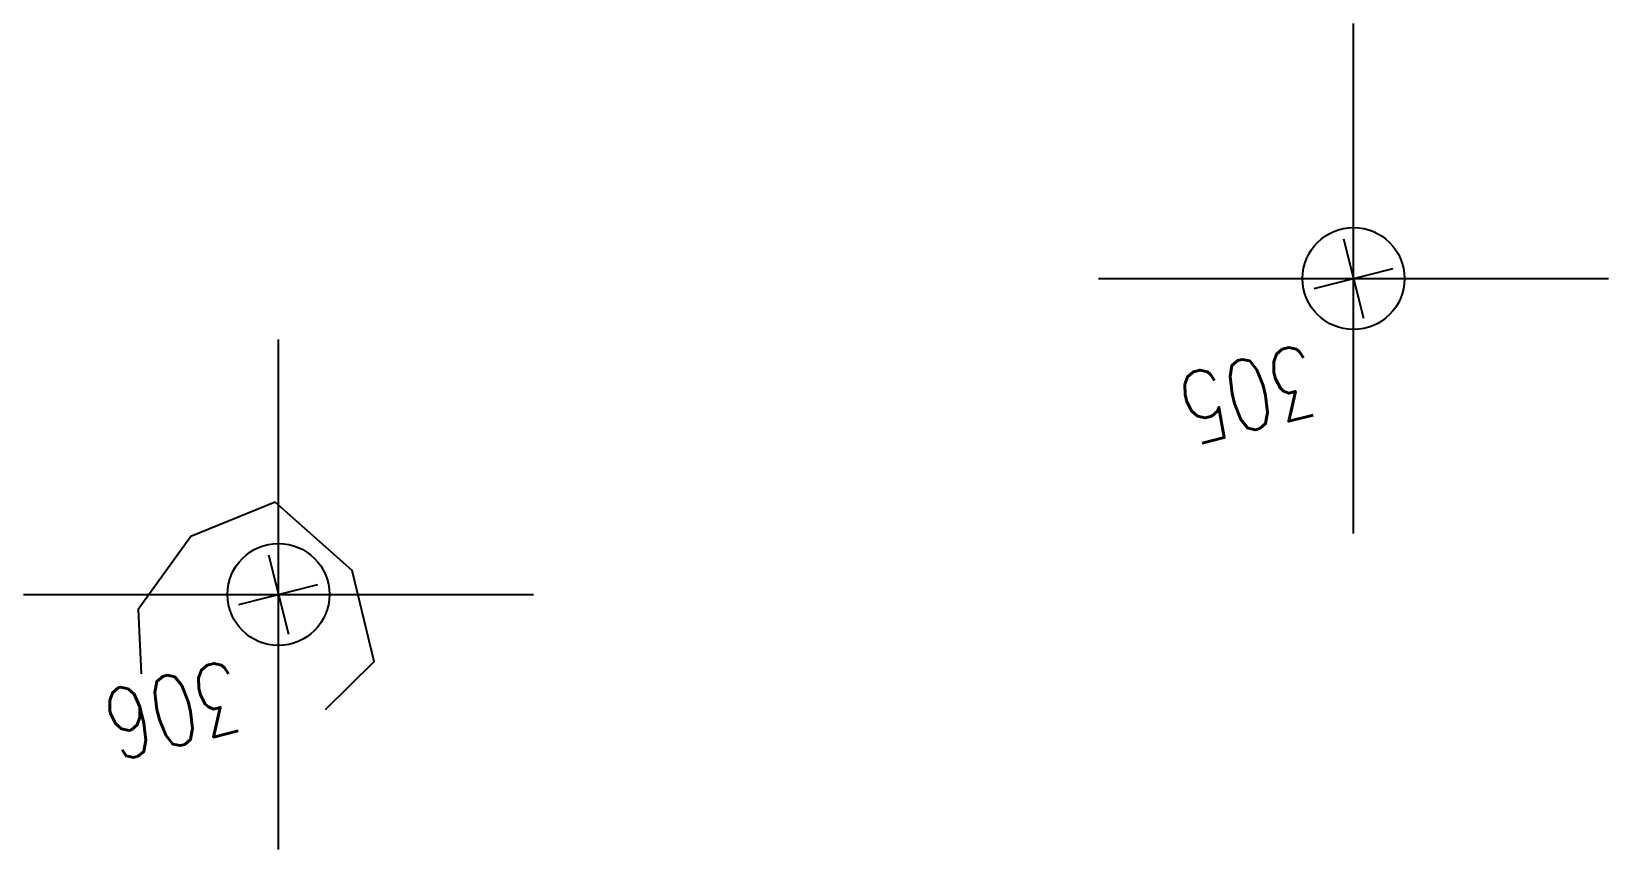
# Model space of a CAD drawing. Header units: metres. Extents: x 4462704 to 4462784, y 5794007 to 5794138.
# Drawn here: x 4462754.366 to 4462755.905, y 5794035.384 to 5794036.178 of the extents above; entities that cross this region are included whole.
import ezdxf
from ezdxf.enums import TextEntityAlignment as Align

# ---------------------------------------------------------------- set-up
doc = ezdxf.new("R2010")
doc.units = ezdxf.units.M
doc.header["$PDMODE"] = 2
doc.header["$PDSIZE"] = 0.25
doc.layers.add('Keramik Pl.1', color=60, linetype='Continuous')
doc.styles.add('ROMANS', font='ROMANS.shx', dxfattribs={"width": 0.75})

# ---------------------------------------------------------------- blocks, each defined once
blk = doc.blocks.new('MESSPUNKT')
for p, q in [((0, -0.04), (0, 0.04)), ((0.04, 0), (-0.04, 0))]:
    blk.add_line(p, q)
blk.add_circle((0, 0), 0.05)
at = {"style": 'ROMANS', "width": 0.75, "flags": 1}
for tag, p in [('MESSWERT', (-0.06, 0.05)), ('STANDPUNKT', (-0.06, -0.05)), ('KOORDINATEN', (-0.06, -0.15))]:
    blk.add_attdef(tag, text='', height=0.07, dxfattribs=at).set_placement(p, align=Align.RIGHT)
at = {"style": 'ROMANS', "width": 0.75}
for tag, p in [('NUMMER', (0.06, 0.05)), ('INFO', (0.06, -0.15))]:
    blk.add_attdef(tag, p, '', height=0.07, dxfattribs=at)

msp = doc.modelspace()

# ---------------------------------------------------------------- linework, layer by layer
at = {"layer": 'Keramik Pl.1'}
msp.add_polyline3d([(4462754.654425311, 5794035.512985534, 52.5652), (4462754.702216948, 5794035.560076714, 52.5558), (4462754.680622961, 5794035.649306416, 52.5707), (4462754.605042103, 5794035.716284203, 52.573), (4462754.522424853, 5794035.682852333, 52.5546), (4462754.47078696, 5794035.61105799, 52.5653), (4462754.473763161, 5794035.54805686, 52.55919999999999)], dxfattribs=at)
msp.add_polyline3d([(4462754.654425311, 5794035.512985534, 52.5652), (4462754.702216948, 5794035.560076714, 52.5558), (4462754.680622961, 5794035.649306416, 52.5707), (4462754.605042103, 5794035.716284203, 52.573), (4462754.522424853, 5794035.682852333, 52.5546), (4462754.47078696, 5794035.61105799, 52.5653), (4462754.473763161, 5794035.54805686, 52.55919999999999)], dxfattribs=at)
for p in [(4462755.662761985, 5794035.935689272, 52.56389999999999), (4462755.662761985, 5794035.935689272, 52.56389999999999), (4462754.608352587, 5794035.625926023, 52.5556), (4462754.608352587, 5794035.625926023, 52.5556)]:
    msp.add_point(p, dxfattribs=at)

# ---------------------------------------------------------------- block references
ref = msp.add_blockref('MESSPUNKT', (4462755.662761985, 5794035.935689272, 52.56389999999999), dxfattribs=dict(at, rotation=194.2283887535801))
ref.add_attrib('NUMMER', '305', (4462755.616891947, 5794035.872475826, 52.56389999999999), dxfattribs={"layer": '0', "color": 0, "height": 0.07, "rotation": 194.2283887226185, "style": 'ROMANS', "width": 0.75})
ref = msp.add_blockref('MESSPUNKT', (4462755.662761985, 5794035.935689272, 52.56389999999999), dxfattribs=dict(at, rotation=194.2283887535801))
ref.add_attrib('NUMMER', '305', (4462755.616891947, 5794035.872475826, 52.56389999999999), dxfattribs={"layer": '0', "color": 0, "height": 0.07, "rotation": 194.2283887226185, "style": 'ROMANS', "width": 0.75})
ref = msp.add_blockref('MESSPUNKT', (4462754.608352587, 5794035.625926023, 52.5556), dxfattribs=dict(at, rotation=194.2283887535801))
ref.add_attrib('NUMMER', '306', (4462754.56248255, 5794035.562712577, 52.5556), dxfattribs={"layer": '0', "color": 0, "height": 0.07, "rotation": 194.2283887226185, "style": 'ROMANS', "width": 0.75})
ref = msp.add_blockref('MESSPUNKT', (4462754.608352587, 5794035.625926023, 52.5556), dxfattribs=dict(at, rotation=194.2283887535801))
ref.add_attrib('NUMMER', '306', (4462754.56248255, 5794035.562712577, 52.5556), dxfattribs={"layer": '0', "color": 0, "height": 0.07, "rotation": 194.2283887226185, "style": 'ROMANS', "width": 0.75})

doc.saveas('drawing.dxf')
